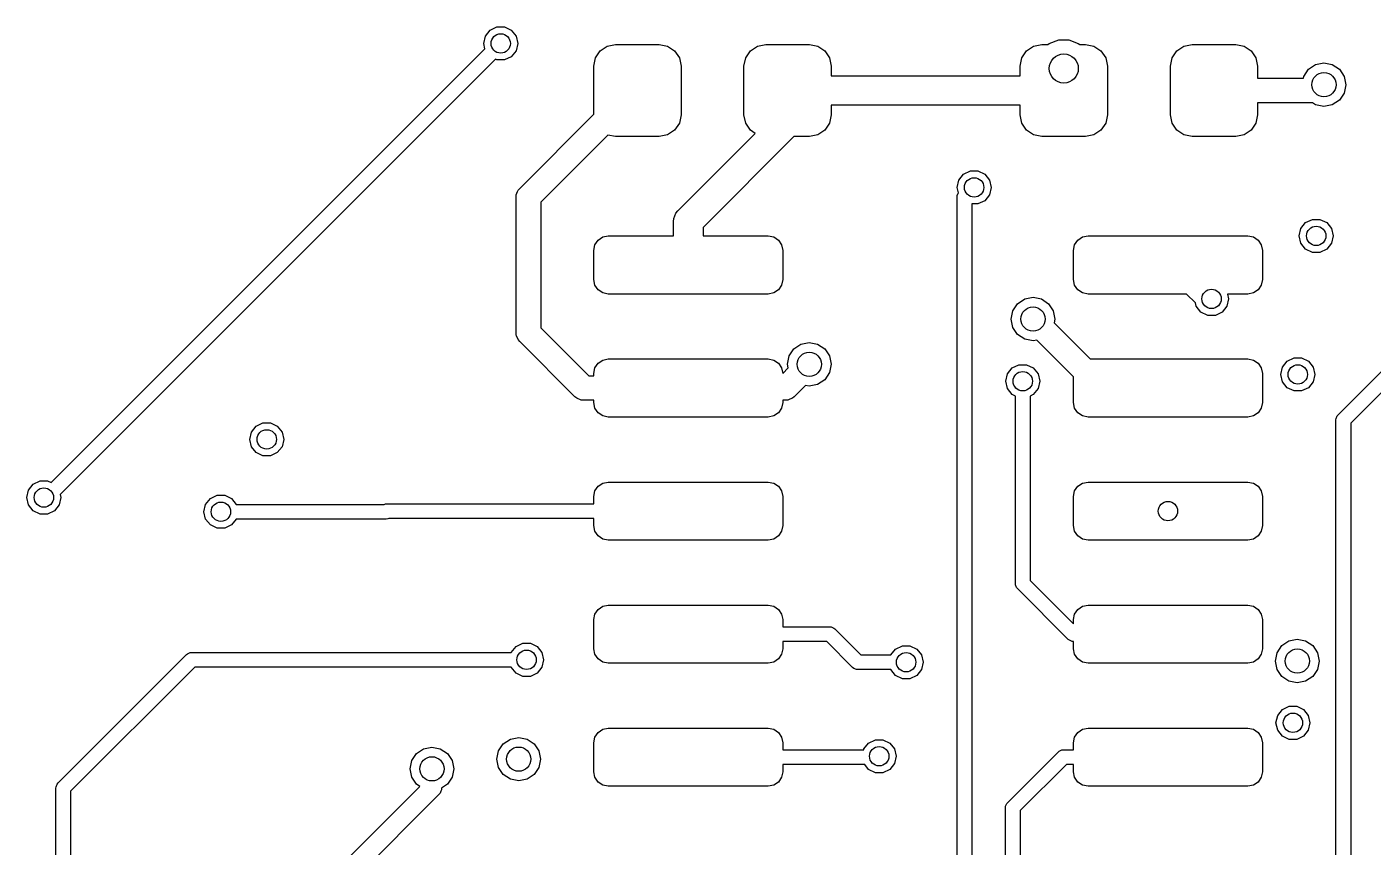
# Model space of a CAD drawing. Extents: x 0.05 to 3.89, y 0.04 to 4.21.
# Drawn here: x 0.371 to 0.918, y 1.484 to 1.817 of the extents above; entities that cross this region are included whole.
import ezdxf

# ---------------------------------------------------------------- set-up
doc = ezdxf.new("R2010")
doc.units = 0
doc.header["$MEASUREMENT"] = 0
doc.layers.add('BLACK', color=7, linetype='CONTINUOUS')

msp = doc.modelspace()

# ---------------------------------------------------------------- linework, layer by layer
at = {"layer": 'BLACK', "linetype": 'CONTINUOUS'}
for p, q in [((0.55735, 1.81345), (0.55926, 1.81584)), ((0.55926, 1.81584), (0.56203, 1.81717)), ((0.56203, 1.81717), (0.56509, 1.81717)), ((0.56509, 1.81717), (0.56785, 1.81584)), ((0.56785, 1.81584), (0.56977, 1.81345)), ((0.55667, 1.81046), (0.55735, 1.81345)), ((0.55716, 1.8083), (0.55667, 1.81046)), ((0.56977, 1.81345), (0.57045, 1.81046)), ((0.57045, 1.81046), (0.56977, 1.80747)), ((0.78586, 1.81004), (0.78642, 1.8105)), ((0.78642, 1.8105), (0.79027, 1.81191)), ((0.79027, 1.81191), (0.79437, 1.81191)), ((0.79437, 1.81191), (0.79823, 1.8105)), ((0.79823, 1.8105), (0.79878, 1.81004)), ((0.38089, 1.63203), (0.55716, 1.8083)), ((0.56785, 1.80507), (0.56509, 1.80374)), ((0.56977, 1.80747), (0.56785, 1.80507)), ((0.60205, 1.80457), (0.60397, 1.80744)), ((0.60397, 1.80744), (0.60685, 1.80937)), ((0.60685, 1.80937), (0.61024, 1.81004)), ((0.61024, 1.81004), (0.62795, 1.81004)), ((0.62795, 1.81004), (0.63134, 1.80937)), ((0.63134, 1.80937), (0.63422, 1.80744)), ((0.63422, 1.80744), (0.63614, 1.80457)), ((0.66308, 1.80457), (0.665, 1.80744)), ((0.665, 1.80744), (0.66787, 1.80937)), ((0.66787, 1.80937), (0.67126, 1.81004)), ((0.67126, 1.81004), (0.68898, 1.81004)), ((0.68898, 1.81004), (0.69237, 1.80937)), ((0.69237, 1.80937), (0.69524, 1.80744)), ((0.69524, 1.80744), (0.69716, 1.80457)), ((0.77528, 1.80457), (0.7772, 1.80744)), ((0.7772, 1.80744), (0.78007, 1.80937)), ((0.78007, 1.80937), (0.78346, 1.81004)), ((0.78346, 1.81004), (0.78586, 1.81004)), ((0.79878, 1.81004), (0.80118, 1.81004)), ((0.80118, 1.81004), (0.80457, 1.80937)), ((0.80457, 1.80937), (0.80744, 1.80744)), ((0.80744, 1.80744), (0.80937, 1.80457)), ((0.8363, 1.80457), (0.83822, 1.80744)), ((0.83822, 1.80744), (0.8411, 1.80937)), ((0.8411, 1.80937), (0.84449, 1.81004)), ((0.84449, 1.81004), (0.8622, 1.81004)), ((0.8622, 1.81004), (0.86559, 1.80937)), ((0.86559, 1.80937), (0.86847, 1.80744)), ((0.86847, 1.80744), (0.87039, 1.80457)), ((0.56139, 1.80405), (0.38456, 1.62722)), ((0.56203, 1.80374), (0.56139, 1.80405)), ((0.56509, 1.80374), (0.56203, 1.80374)), ((0.60138, 1.80118), (0.60205, 1.80457)), ((0.60138, 1.78168), (0.60138, 1.80118)), ((0.63614, 1.80457), (0.63681, 1.80118)), ((0.63681, 1.80118), (0.63681, 1.7815)), ((0.6624, 1.80118), (0.66308, 1.80457)), ((0.6624, 1.7815), (0.6624, 1.80118)), ((0.69716, 1.80457), (0.69783, 1.80118)), ((0.69783, 1.80118), (0.69783, 1.79734)), ((0.77461, 1.80118), (0.77528, 1.80457)), ((0.77461, 1.79734), (0.77461, 1.80118)), ((0.80937, 1.80457), (0.81004, 1.80118)), ((0.81004, 1.80118), (0.81004, 1.7815)), ((0.83563, 1.80118), (0.8363, 1.80457)), ((0.83563, 1.7815), (0.83563, 1.80118)), ((0.87039, 1.80457), (0.87106, 1.80118)), ((0.87106, 1.80118), (0.87106, 1.79634)), ((0.88985, 1.79709), (0.89177, 1.79996)), ((0.89177, 1.79996), (0.89464, 1.80188)), ((0.89464, 1.80188), (0.89803, 1.80256)), ((0.89803, 1.80256), (0.90142, 1.80188)), ((0.90142, 1.80188), (0.9043, 1.79996)), ((0.9043, 1.79996), (0.90622, 1.79709)), ((0.69783, 1.79734), (0.77461, 1.79734)), ((0.87106, 1.79634), (0.8897, 1.79634)), ((0.8897, 1.79634), (0.88985, 1.79709)), ((0.90622, 1.79709), (0.90689, 1.7937)), ((0.90622, 1.79031), (0.9043, 1.78744)), ((0.90689, 1.7937), (0.90622, 1.79031)), ((0.77461, 1.78534), (0.69783, 1.78534)), ((0.69783, 1.78534), (0.69783, 1.7815)), ((0.77461, 1.7815), (0.77461, 1.78534)), ((0.89341, 1.78634), (0.87106, 1.78634)), ((0.87106, 1.78634), (0.87106, 1.7815)), ((0.89464, 1.78552), (0.89341, 1.78634)), ((0.89803, 1.78484), (0.89464, 1.78552)), ((0.90142, 1.78552), (0.89803, 1.78484)), ((0.9043, 1.78744), (0.90142, 1.78552)), ((0.57127, 1.75157), (0.60138, 1.78168)), ((0.63614, 1.77811), (0.63422, 1.77523)), ((0.63681, 1.7815), (0.63614, 1.77811)), ((0.66308, 1.77811), (0.6624, 1.7815)), ((0.665, 1.77523), (0.66308, 1.77811)), ((0.69716, 1.77811), (0.69524, 1.77523)), ((0.69783, 1.7815), (0.69716, 1.77811)), ((0.77528, 1.77811), (0.77461, 1.7815)), ((0.7772, 1.77523), (0.77528, 1.77811)), ((0.80937, 1.77811), (0.80744, 1.77523)), ((0.81004, 1.7815), (0.80937, 1.77811)), ((0.8363, 1.77811), (0.83563, 1.7815)), ((0.83822, 1.77523), (0.8363, 1.77811)), ((0.87039, 1.77811), (0.86847, 1.77523)), ((0.87106, 1.7815), (0.87039, 1.77811)), ((0.6071, 1.77326), (0.5798, 1.74596)), ((0.61024, 1.77264), (0.6071, 1.77326)), ((0.62795, 1.77264), (0.61024, 1.77264)), ((0.63134, 1.77331), (0.62795, 1.77264)), ((0.63422, 1.77523), (0.63134, 1.77331)), ((0.63552, 1.74243), (0.66699, 1.7739)), ((0.6827, 1.77264), (0.64576, 1.7357)), ((0.66699, 1.7739), (0.665, 1.77523)), ((0.68898, 1.77264), (0.6827, 1.77264)), ((0.69237, 1.77331), (0.68898, 1.77264)), ((0.69524, 1.77523), (0.69237, 1.77331)), ((0.78007, 1.77331), (0.7772, 1.77523)), ((0.78346, 1.77264), (0.78007, 1.77331)), ((0.80118, 1.77264), (0.78346, 1.77264)), ((0.80457, 1.77331), (0.80118, 1.77264)), ((0.80744, 1.77523), (0.80457, 1.77331)), ((0.8411, 1.77331), (0.83822, 1.77523)), ((0.84449, 1.77264), (0.8411, 1.77331)), ((0.8622, 1.77264), (0.84449, 1.77264)), ((0.86559, 1.77331), (0.8622, 1.77264)), ((0.86847, 1.77523), (0.86559, 1.77331)), ((0.7497, 1.75496), (0.75161, 1.75736)), ((0.75161, 1.75736), (0.75437, 1.75869)), ((0.75437, 1.75869), (0.75744, 1.75869)), ((0.75744, 1.75869), (0.7602, 1.75736)), ((0.7602, 1.75736), (0.76211, 1.75496)), ((0.5699, 1.74902), (0.57044, 1.7503)), ((0.57044, 1.7503), (0.57065, 1.75081)), ((0.57065, 1.75081), (0.57127, 1.75157)), ((0.57065, 1.75081), (0.57065, 1.75081)), ((0.74902, 1.75197), (0.7497, 1.75496)), ((0.74952, 1.74976), (0.74902, 1.75197)), ((0.76211, 1.75496), (0.7628, 1.75197)), ((0.7628, 1.75197), (0.76211, 1.74898)), ((0.5698, 1.74803), (0.5699, 1.74901)), ((0.5698, 1.69291), (0.5698, 1.74803)), ((0.5699, 1.74901), (0.5699, 1.74902)), ((0.5798, 1.74596), (0.5798, 1.69498)), ((0.74897, 1.74803), (0.74903, 1.74862)), ((0.74897, 1.47762), (0.74897, 1.74803)), ((0.74903, 1.74862), (0.74947, 1.7497)), ((0.74947, 1.7497), (0.74952, 1.74976)), ((0.75744, 1.74525), (0.75497, 1.74525)), ((0.75497, 1.74525), (0.75497, 1.47638)), ((0.7602, 1.74658), (0.75744, 1.74525)), ((0.76211, 1.74898), (0.7602, 1.74658)), ((0.63376, 1.73819), (0.63388, 1.73936)), ((0.63388, 1.73936), (0.63477, 1.74152)), ((0.63477, 1.74152), (0.63552, 1.74243)), ((0.63376, 1.73228), (0.63376, 1.73819)), ((0.64576, 1.7357), (0.64576, 1.73228)), ((0.88799, 1.73228), (0.88867, 1.73527)), ((0.88867, 1.73527), (0.89059, 1.73767)), ((0.89059, 1.73767), (0.89335, 1.739)), ((0.89335, 1.739), (0.89641, 1.739)), ((0.89641, 1.739), (0.89918, 1.73767)), ((0.89918, 1.73767), (0.90109, 1.73527)), ((0.90109, 1.73527), (0.90177, 1.73228)), ((0.60138, 1.72638), (0.60183, 1.72864)), ((0.60183, 1.72864), (0.60311, 1.73055)), ((0.60311, 1.73055), (0.60502, 1.73183)), ((0.60502, 1.73183), (0.60728, 1.73228)), ((0.60728, 1.73228), (0.63376, 1.73228)), ((0.64576, 1.73228), (0.67224, 1.73228)), ((0.67224, 1.73228), (0.6745, 1.73183)), ((0.6745, 1.73183), (0.67642, 1.73055)), ((0.67642, 1.73055), (0.6777, 1.72864)), ((0.6777, 1.72864), (0.67815, 1.72638)), ((0.79626, 1.72638), (0.79671, 1.72864)), ((0.79671, 1.72864), (0.79799, 1.73055)), ((0.79799, 1.73055), (0.79991, 1.73183)), ((0.79991, 1.73183), (0.80217, 1.73228)), ((0.80217, 1.73228), (0.86713, 1.73228)), ((0.86713, 1.73228), (0.86939, 1.73183)), ((0.86939, 1.73183), (0.8713, 1.73055)), ((0.8713, 1.73055), (0.87258, 1.72864)), ((0.87258, 1.72864), (0.87303, 1.72638)), ((0.88867, 1.72929), (0.88799, 1.73228)), ((0.89059, 1.7269), (0.88867, 1.72929)), ((0.90109, 1.72929), (0.89918, 1.7269)), ((0.90177, 1.73228), (0.90109, 1.72929)), ((0.60138, 1.71457), (0.60138, 1.72638)), ((0.67815, 1.72638), (0.67815, 1.71457)), ((0.79626, 1.71457), (0.79626, 1.72638)), ((0.87303, 1.72638), (0.87303, 1.71457)), ((0.89335, 1.72557), (0.89059, 1.7269)), ((0.89641, 1.72557), (0.89335, 1.72557)), ((0.89918, 1.7269), (0.89641, 1.72557)), ((0.60183, 1.71231), (0.60138, 1.71457)), ((0.60311, 1.71039), (0.60183, 1.71231)), ((0.6777, 1.71231), (0.67642, 1.71039)), ((0.67815, 1.71457), (0.6777, 1.71231)), ((0.79671, 1.71231), (0.79626, 1.71457)), ((0.79799, 1.71039), (0.79671, 1.71231)), ((0.87258, 1.71231), (0.8713, 1.71039)), ((0.87303, 1.71457), (0.87258, 1.71231)), ((0.60502, 1.70911), (0.60311, 1.71039)), ((0.60728, 1.70866), (0.60502, 1.70911)), ((0.67224, 1.70866), (0.60728, 1.70866)), ((0.6745, 1.70911), (0.67224, 1.70866)), ((0.67642, 1.71039), (0.6745, 1.70911)), ((0.77356, 1.70474), (0.77644, 1.70666)), ((0.77644, 1.70666), (0.77983, 1.70733)), ((0.77983, 1.70733), (0.78322, 1.70666)), ((0.78322, 1.70666), (0.78609, 1.70474)), ((0.79991, 1.70911), (0.79799, 1.71039)), ((0.80217, 1.70866), (0.79991, 1.70911)), ((0.84221, 1.70866), (0.80217, 1.70866)), ((0.84585, 1.70502), (0.84221, 1.70866)), ((0.85925, 1.70669), (0.85857, 1.7037)), ((0.86713, 1.70866), (0.8588, 1.70866)), ((0.8588, 1.70866), (0.85925, 1.70669)), ((0.86939, 1.70911), (0.86713, 1.70866)), ((0.8713, 1.71039), (0.86939, 1.70911)), ((0.77097, 1.69848), (0.77164, 1.70187)), ((0.77164, 1.70187), (0.77356, 1.70474)), ((0.78609, 1.70474), (0.78801, 1.70187)), ((0.78801, 1.70187), (0.78868, 1.69848)), ((0.84615, 1.7037), (0.84585, 1.70502)), ((0.84807, 1.70131), (0.84615, 1.7037)), ((0.85083, 1.69998), (0.84807, 1.70131)), ((0.85666, 1.70131), (0.8539, 1.69998)), ((0.85857, 1.7037), (0.85666, 1.70131)), ((0.77164, 1.69509), (0.77097, 1.69848)), ((0.78868, 1.69848), (0.78839, 1.69699)), ((0.78839, 1.69699), (0.80309, 1.68228)), ((0.8539, 1.69998), (0.85083, 1.69998)), ((0.5699, 1.69194), (0.5698, 1.69291)), ((0.57002, 1.69165), (0.5699, 1.69194)), ((0.5699, 1.69194), (0.5699, 1.69194)), ((0.57065, 1.69014), (0.57002, 1.69165)), ((0.57127, 1.68938), (0.57065, 1.69014)), ((0.57065, 1.69014), (0.57065, 1.69014)), ((0.5798, 1.69498), (0.59932, 1.67547)), ((0.77356, 1.69221), (0.77164, 1.69509)), ((0.77644, 1.69029), (0.77356, 1.69221)), ((0.77983, 1.68962), (0.77644, 1.69029)), ((0.59371, 1.66694), (0.57127, 1.68938)), ((0.68073, 1.68349), (0.68265, 1.68637)), ((0.68265, 1.68637), (0.68552, 1.68829)), ((0.68552, 1.68829), (0.68891, 1.68896)), ((0.68891, 1.68896), (0.6923, 1.68829)), ((0.6923, 1.68829), (0.69518, 1.68637)), ((0.69518, 1.68637), (0.6971, 1.68349)), ((0.78132, 1.68991), (0.77983, 1.68962)), ((0.79626, 1.67497), (0.78132, 1.68991)), ((0.60183, 1.67864), (0.60311, 1.68055)), ((0.60311, 1.68055), (0.60502, 1.68183)), ((0.60502, 1.68183), (0.60728, 1.68228)), ((0.60728, 1.68228), (0.67224, 1.68228)), ((0.67224, 1.68228), (0.6745, 1.68183)), ((0.6745, 1.68183), (0.67642, 1.68055)), ((0.67642, 1.68055), (0.6777, 1.67864)), ((0.68006, 1.6801), (0.68073, 1.68349)), ((0.68035, 1.67861), (0.68006, 1.6801)), ((0.6971, 1.68349), (0.69777, 1.6801)), ((0.69777, 1.6801), (0.6971, 1.67671)), ((0.77136, 1.67861), (0.77412, 1.67995)), ((0.77412, 1.67995), (0.77719, 1.67995)), ((0.77719, 1.67995), (0.77995, 1.67861)), ((0.80309, 1.68228), (0.86713, 1.68228)), ((0.86713, 1.68228), (0.86939, 1.68183)), ((0.86939, 1.68183), (0.8713, 1.68055)), ((0.8713, 1.68055), (0.87258, 1.67864)), ((0.88119, 1.67897), (0.88311, 1.68137)), ((0.88311, 1.68137), (0.88587, 1.6827)), ((0.88587, 1.6827), (0.88893, 1.6827)), ((0.88893, 1.6827), (0.8917, 1.68137)), ((0.8917, 1.68137), (0.89361, 1.67897)), ((0.90378, 1.6596), (0.92392, 1.67973)), ((0.59932, 1.67547), (0.60138, 1.67547)), ((0.60138, 1.67638), (0.60183, 1.67864)), ((0.60138, 1.67547), (0.60138, 1.67638)), ((0.6777, 1.67864), (0.67814, 1.6764)), ((0.67814, 1.6764), (0.68035, 1.67861)), ((0.69518, 1.67384), (0.6923, 1.67192)), ((0.6971, 1.67671), (0.69518, 1.67384)), ((0.76876, 1.67323), (0.76945, 1.67622)), ((0.76945, 1.67622), (0.77136, 1.67861)), ((0.77995, 1.67861), (0.78186, 1.67622)), ((0.78186, 1.67622), (0.78254, 1.67323)), ((0.79626, 1.66457), (0.79626, 1.67497)), ((0.87258, 1.67864), (0.87303, 1.67638)), ((0.87303, 1.67638), (0.87303, 1.66457)), ((0.88051, 1.67598), (0.88119, 1.67897)), ((0.88119, 1.67299), (0.88051, 1.67598)), ((0.89361, 1.67897), (0.89429, 1.67598)), ((0.89429, 1.67598), (0.89361, 1.67299)), ((0.92815, 1.67548), (0.90891, 1.65624)), ((0.68742, 1.67154), (0.68282, 1.66694)), ((0.68891, 1.67124), (0.68742, 1.67154)), ((0.6923, 1.67192), (0.68891, 1.67124)), ((0.76945, 1.67024), (0.76876, 1.67323)), ((0.77136, 1.66784), (0.76945, 1.67024)), ((0.78186, 1.67024), (0.77995, 1.66784)), ((0.78254, 1.67323), (0.78186, 1.67024)), ((0.88311, 1.6706), (0.88119, 1.67299)), ((0.88587, 1.66927), (0.88311, 1.6706)), ((0.88893, 1.66927), (0.88587, 1.66927)), ((0.8917, 1.6706), (0.88893, 1.66927)), ((0.89361, 1.67299), (0.8917, 1.6706)), ((0.59447, 1.66632), (0.59371, 1.66694)), ((0.59627, 1.66557), (0.59447, 1.66632)), ((0.59724, 1.66547), (0.59627, 1.66557)), ((0.59627, 1.66557), (0.59627, 1.66557)), ((0.60138, 1.66547), (0.59724, 1.66547)), ((0.60138, 1.66457), (0.60138, 1.66547)), ((0.60183, 1.66231), (0.60138, 1.66457)), ((0.67815, 1.66457), (0.6777, 1.66231)), ((0.67928, 1.66547), (0.67815, 1.66547)), ((0.67815, 1.66547), (0.67815, 1.66457)), ((0.68026, 1.66557), (0.67928, 1.66547)), ((0.68101, 1.66588), (0.68026, 1.66557)), ((0.68026, 1.66557), (0.68026, 1.66557)), ((0.68206, 1.66632), (0.68101, 1.66588)), ((0.68282, 1.66694), (0.68206, 1.66632)), ((0.68206, 1.66632), (0.68206, 1.66632)), ((0.77265, 1.66722), (0.77136, 1.66784)), ((0.77265, 1.59108), (0.77265, 1.66722)), ((0.77995, 1.66784), (0.77865, 1.66722)), ((0.77865, 1.66722), (0.77865, 1.59232)), ((0.79671, 1.66231), (0.79626, 1.66457)), ((0.87303, 1.66457), (0.87258, 1.66231)), ((0.60311, 1.66039), (0.60183, 1.66231)), ((0.60502, 1.65911), (0.60311, 1.66039)), ((0.60728, 1.65866), (0.60502, 1.65911)), ((0.67224, 1.65866), (0.60728, 1.65866)), ((0.6745, 1.65911), (0.67224, 1.65866)), ((0.67642, 1.66039), (0.6745, 1.65911)), ((0.6777, 1.66231), (0.67642, 1.66039)), ((0.79799, 1.66039), (0.79671, 1.66231)), ((0.79991, 1.65911), (0.79799, 1.66039)), ((0.80217, 1.65866), (0.79991, 1.65911)), ((0.86713, 1.65866), (0.80217, 1.65866)), ((0.86939, 1.65911), (0.86713, 1.65866)), ((0.8713, 1.66039), (0.86939, 1.65911)), ((0.87258, 1.66231), (0.8713, 1.66039)), ((0.90291, 1.65748), (0.90296, 1.65807)), ((0.90291, 1.4729), (0.90291, 1.65748)), ((0.90296, 1.65807), (0.90341, 1.65915)), ((0.90341, 1.65915), (0.90378, 1.6596)), ((0.46161, 1.64961), (0.4623, 1.6526)), ((0.4623, 1.6526), (0.46421, 1.65499)), ((0.46421, 1.65499), (0.46697, 1.65632)), ((0.46697, 1.65632), (0.47004, 1.65632)), ((0.47004, 1.65632), (0.4728, 1.65499)), ((0.4728, 1.65499), (0.47471, 1.6526)), ((0.47471, 1.6526), (0.47539, 1.64961)), ((0.90891, 1.65624), (0.90891, 1.47165)), ((0.4623, 1.64662), (0.46161, 1.64961)), ((0.46421, 1.64422), (0.4623, 1.64662)), ((0.47471, 1.64662), (0.4728, 1.64422)), ((0.47539, 1.64961), (0.47471, 1.64662)), ((0.46697, 1.64289), (0.46421, 1.64422)), ((0.47004, 1.64289), (0.46697, 1.64289)), ((0.4728, 1.64422), (0.47004, 1.64289)), ((0.37175, 1.62897), (0.37366, 1.63137)), ((0.37366, 1.63137), (0.37642, 1.6327)), ((0.37642, 1.6327), (0.37949, 1.6327)), ((0.37949, 1.6327), (0.38089, 1.63203)), ((0.60183, 1.62864), (0.60311, 1.63055)), ((0.60311, 1.63055), (0.60502, 1.63183)), ((0.60502, 1.63183), (0.60728, 1.63228)), ((0.60728, 1.63228), (0.67224, 1.63228)), ((0.67224, 1.63228), (0.6745, 1.63183)), ((0.6745, 1.63183), (0.67642, 1.63055)), ((0.67642, 1.63055), (0.6777, 1.62864)), ((0.79671, 1.62864), (0.79799, 1.63055)), ((0.79799, 1.63055), (0.79991, 1.63183)), ((0.79991, 1.63183), (0.80217, 1.63228)), ((0.80217, 1.63228), (0.86713, 1.63228)), ((0.86713, 1.63228), (0.86939, 1.63183)), ((0.86939, 1.63183), (0.8713, 1.63055)), ((0.8713, 1.63055), (0.87258, 1.62864)), ((0.37106, 1.62598), (0.37175, 1.62897)), ((0.37175, 1.62299), (0.37106, 1.62598)), ((0.38484, 1.62598), (0.38416, 1.62299)), ((0.38456, 1.62722), (0.38484, 1.62598)), ((0.44367, 1.6232), (0.44559, 1.6256)), ((0.44559, 1.6256), (0.44835, 1.62693)), ((0.44835, 1.62693), (0.45142, 1.62693)), ((0.45142, 1.62693), (0.45418, 1.6256)), ((0.45418, 1.6256), (0.45608, 1.62321)), ((0.60138, 1.62638), (0.60183, 1.62864)), ((0.60138, 1.62347), (0.60138, 1.62638)), ((0.6777, 1.62864), (0.67815, 1.62638)), ((0.67815, 1.62638), (0.67815, 1.61457)), ((0.79626, 1.62638), (0.79671, 1.62864)), ((0.79626, 1.61457), (0.79626, 1.62638)), ((0.87258, 1.62864), (0.87303, 1.62638)), ((0.87303, 1.62638), (0.87303, 1.61457)), ((0.37366, 1.6206), (0.37175, 1.62299)), ((0.37642, 1.61927), (0.37366, 1.6206)), ((0.37949, 1.61927), (0.37642, 1.61927)), ((0.38225, 1.6206), (0.37949, 1.61927)), ((0.38416, 1.62299), (0.38225, 1.6206)), ((0.44299, 1.62021), (0.44367, 1.6232)), ((0.44367, 1.61723), (0.44299, 1.62021)), ((0.45608, 1.62321), (0.51625, 1.62321)), ((0.51625, 1.62321), (0.51674, 1.62341)), ((0.51674, 1.62341), (0.51732, 1.62347)), ((0.51732, 1.62347), (0.60138, 1.62347)), ((0.44559, 1.61483), (0.44367, 1.61723)), ((0.44835, 1.6135), (0.44559, 1.61483)), ((0.45142, 1.6135), (0.44835, 1.6135)), ((0.45418, 1.61483), (0.45142, 1.6135)), ((0.45608, 1.61721), (0.45418, 1.61483)), ((0.51707, 1.61721), (0.45608, 1.61721)), ((0.51765, 1.61727), (0.51707, 1.61721)), ((0.51813, 1.61747), (0.51765, 1.61727)), ((0.60138, 1.61747), (0.51813, 1.61747)), ((0.60138, 1.61457), (0.60138, 1.61747)), ((0.60183, 1.61231), (0.60138, 1.61457)), ((0.67815, 1.61457), (0.6777, 1.61231)), ((0.79671, 1.61231), (0.79626, 1.61457)), ((0.87303, 1.61457), (0.87258, 1.61231)), ((0.60311, 1.61039), (0.60183, 1.61231)), ((0.60502, 1.60911), (0.60311, 1.61039)), ((0.60728, 1.60866), (0.60502, 1.60911)), ((0.67224, 1.60866), (0.60728, 1.60866)), ((0.6745, 1.60911), (0.67224, 1.60866)), ((0.67642, 1.61039), (0.6745, 1.60911)), ((0.6777, 1.61231), (0.67642, 1.61039)), ((0.79799, 1.61039), (0.79671, 1.61231)), ((0.79991, 1.60911), (0.79799, 1.61039)), ((0.80217, 1.60866), (0.79991, 1.60911)), ((0.86713, 1.60866), (0.80217, 1.60866)), ((0.86939, 1.60911), (0.86713, 1.60866)), ((0.8713, 1.61039), (0.86939, 1.60911)), ((0.87258, 1.61231), (0.8713, 1.61039)), ((0.77865, 1.59232), (0.79626, 1.57472)), ((0.77271, 1.59049), (0.77265, 1.59108)), ((0.77316, 1.58941), (0.77271, 1.59049)), ((0.77353, 1.58896), (0.77316, 1.58941)), ((0.79414, 1.56835), (0.77353, 1.58896)), ((0.60311, 1.58055), (0.60502, 1.58183)), ((0.60502, 1.58183), (0.60728, 1.58228)), ((0.60728, 1.58228), (0.67224, 1.58228)), ((0.67224, 1.58228), (0.6745, 1.58183)), ((0.6745, 1.58183), (0.67642, 1.58055)), ((0.79799, 1.58055), (0.79991, 1.58183)), ((0.79991, 1.58183), (0.80217, 1.58228)), ((0.80217, 1.58228), (0.86713, 1.58228)), ((0.86713, 1.58228), (0.86939, 1.58183)), ((0.86939, 1.58183), (0.8713, 1.58055)), ((0.60138, 1.57638), (0.60183, 1.57864)), ((0.60138, 1.56457), (0.60138, 1.57638)), ((0.60183, 1.57864), (0.60311, 1.58055)), ((0.67642, 1.58055), (0.6777, 1.57864)), ((0.6777, 1.57864), (0.67815, 1.57638)), ((0.67815, 1.57638), (0.67815, 1.57347)), ((0.79626, 1.57638), (0.79671, 1.57864)), ((0.79626, 1.57472), (0.79626, 1.57638)), ((0.79671, 1.57864), (0.79799, 1.58055)), ((0.8713, 1.58055), (0.87258, 1.57864)), ((0.87258, 1.57864), (0.87303, 1.57638)), ((0.87303, 1.57638), (0.87303, 1.56457)), ((0.67815, 1.57347), (0.69724, 1.57347)), ((0.69724, 1.57347), (0.69783, 1.57341)), ((0.69783, 1.57341), (0.69891, 1.57297)), ((0.69891, 1.57297), (0.69937, 1.57259)), ((0.69937, 1.57259), (0.7099, 1.56206)), ((0.56787, 1.56304), (0.56978, 1.56543)), ((0.56978, 1.56543), (0.57254, 1.56676)), ((0.57254, 1.56676), (0.5756, 1.56676)), ((0.5756, 1.56676), (0.57837, 1.56543)), ((0.57837, 1.56543), (0.58028, 1.56303)), ((0.60183, 1.56231), (0.60138, 1.56457)), ((0.67815, 1.56457), (0.6777, 1.56231)), ((0.696, 1.56747), (0.67815, 1.56747)), ((0.67815, 1.56747), (0.67815, 1.56457)), ((0.70654, 1.55693), (0.696, 1.56747)), ((0.72208, 1.56206), (0.72399, 1.56444)), ((0.72399, 1.56444), (0.72675, 1.56577)), ((0.72675, 1.56577), (0.72982, 1.56577)), ((0.72982, 1.56577), (0.73258, 1.56444)), ((0.73258, 1.56444), (0.73449, 1.56204)), ((0.79459, 1.56798), (0.79414, 1.56835)), ((0.79567, 1.56753), (0.79459, 1.56798)), ((0.79626, 1.56747), (0.79567, 1.56753)), ((0.79626, 1.56457), (0.79626, 1.56747)), ((0.79671, 1.56231), (0.79626, 1.56457)), ((0.87303, 1.56457), (0.87258, 1.56231)), ((0.87901, 1.56292), (0.88093, 1.5658)), ((0.88093, 1.5658), (0.88381, 1.56772)), ((0.88381, 1.56772), (0.8872, 1.56839)), ((0.8872, 1.56839), (0.89059, 1.56772)), ((0.89059, 1.56772), (0.89346, 1.5658)), ((0.89346, 1.5658), (0.89538, 1.56292)), ((0.38371, 1.51), (0.43587, 1.56216)), ((0.43587, 1.56216), (0.43633, 1.56253)), ((0.43633, 1.56253), (0.43741, 1.56298)), ((0.43741, 1.56298), (0.43799, 1.56304)), ((0.43799, 1.56304), (0.56787, 1.56304)), ((0.58028, 1.56303), (0.58096, 1.56004)), ((0.58096, 1.56004), (0.58028, 1.55705)), ((0.60311, 1.56039), (0.60183, 1.56231)), ((0.60502, 1.55911), (0.60311, 1.56039)), ((0.60728, 1.55866), (0.60502, 1.55911)), ((0.6745, 1.55911), (0.67224, 1.55866)), ((0.67642, 1.56039), (0.6745, 1.55911)), ((0.6777, 1.56231), (0.67642, 1.56039)), ((0.7099, 1.56206), (0.72208, 1.56206)), ((0.73449, 1.56204), (0.73517, 1.55906)), ((0.73517, 1.55906), (0.73449, 1.55607)), ((0.79799, 1.56039), (0.79671, 1.56231)), ((0.79991, 1.55911), (0.79799, 1.56039)), ((0.80217, 1.55866), (0.79991, 1.55911)), ((0.86939, 1.55911), (0.86713, 1.55866)), ((0.8713, 1.56039), (0.86939, 1.55911)), ((0.87258, 1.56231), (0.8713, 1.56039)), ((0.87834, 1.55953), (0.87901, 1.56292)), ((0.87901, 1.55614), (0.87834, 1.55953)), ((0.89538, 1.56292), (0.89606, 1.55953)), ((0.89606, 1.55953), (0.89538, 1.55614)), ((0.43923, 1.55704), (0.38883, 1.50663)), ((0.56787, 1.55704), (0.43923, 1.55704)), ((0.56978, 1.55465), (0.56787, 1.55704)), ((0.57254, 1.55332), (0.56978, 1.55465)), ((0.5756, 1.55332), (0.57254, 1.55332)), ((0.57837, 1.55465), (0.5756, 1.55332)), ((0.58028, 1.55705), (0.57837, 1.55465)), ((0.67224, 1.55866), (0.60728, 1.55866)), ((0.70699, 1.55656), (0.70654, 1.55693)), ((0.70808, 1.55611), (0.70699, 1.55656)), ((0.70866, 1.55606), (0.70808, 1.55611)), ((0.72208, 1.55606), (0.70866, 1.55606)), ((0.72399, 1.55367), (0.72208, 1.55606)), ((0.72675, 1.55234), (0.72399, 1.55367)), ((0.73258, 1.55367), (0.72982, 1.55234)), ((0.73449, 1.55607), (0.73258, 1.55367)), ((0.86713, 1.55866), (0.80217, 1.55866)), ((0.88093, 1.55327), (0.87901, 1.55614)), ((0.88381, 1.55135), (0.88093, 1.55327)), ((0.89346, 1.55327), (0.89059, 1.55135)), ((0.89538, 1.55614), (0.89346, 1.55327)), ((0.72982, 1.55234), (0.72675, 1.55234)), ((0.8872, 1.55067), (0.88381, 1.55135)), ((0.89059, 1.55135), (0.8872, 1.55067)), ((0.87854, 1.53445), (0.87923, 1.53744)), ((0.87923, 1.53744), (0.88114, 1.53984)), ((0.88114, 1.53984), (0.8839, 1.54117)), ((0.8839, 1.54117), (0.88697, 1.54117)), ((0.88697, 1.54117), (0.88973, 1.53984)), ((0.88973, 1.53984), (0.89164, 1.53744)), ((0.89164, 1.53744), (0.89232, 1.53445)), ((0.60311, 1.53055), (0.60502, 1.53183)), ((0.60502, 1.53183), (0.60728, 1.53228)), ((0.60728, 1.53228), (0.67224, 1.53228)), ((0.67224, 1.53228), (0.6745, 1.53183)), ((0.6745, 1.53183), (0.67642, 1.53055)), ((0.79799, 1.53055), (0.79991, 1.53183)), ((0.79991, 1.53183), (0.80217, 1.53228)), ((0.80217, 1.53228), (0.86713, 1.53228)), ((0.86713, 1.53228), (0.86939, 1.53183)), ((0.86939, 1.53183), (0.8713, 1.53055)), ((0.87923, 1.53146), (0.87854, 1.53445)), ((0.88114, 1.52906), (0.87923, 1.53146)), ((0.89164, 1.53146), (0.88973, 1.52906)), ((0.89232, 1.53445), (0.89164, 1.53146)), ((0.56268, 1.52307), (0.5646, 1.52595)), ((0.5646, 1.52595), (0.56748, 1.52787)), ((0.56748, 1.52787), (0.57087, 1.52854)), ((0.57087, 1.52854), (0.57426, 1.52787)), ((0.57426, 1.52787), (0.57713, 1.52595)), ((0.57713, 1.52595), (0.57905, 1.52307)), ((0.60138, 1.52638), (0.60183, 1.52864)), ((0.60138, 1.51457), (0.60138, 1.52638)), ((0.60183, 1.52864), (0.60311, 1.53055)), ((0.67642, 1.53055), (0.6777, 1.52864)), ((0.6777, 1.52864), (0.67815, 1.52638)), ((0.67815, 1.52638), (0.67815, 1.52347)), ((0.71112, 1.52386), (0.71303, 1.52625)), ((0.71303, 1.52625), (0.71579, 1.52758)), ((0.71579, 1.52758), (0.71886, 1.52758)), ((0.71886, 1.52758), (0.72162, 1.52625)), ((0.72162, 1.52625), (0.72353, 1.52386)), ((0.79626, 1.52638), (0.79671, 1.52864)), ((0.79626, 1.52347), (0.79626, 1.52638)), ((0.79671, 1.52864), (0.79799, 1.53055)), ((0.8713, 1.53055), (0.87258, 1.52864)), ((0.87258, 1.52864), (0.87303, 1.52638)), ((0.87303, 1.52638), (0.87303, 1.51457)), ((0.8839, 1.52773), (0.88114, 1.52906)), ((0.88697, 1.52773), (0.8839, 1.52773)), ((0.88973, 1.52906), (0.88697, 1.52773)), ((0.52744, 1.51914), (0.52936, 1.52201)), ((0.52936, 1.52201), (0.53223, 1.52393)), ((0.53223, 1.52393), (0.53562, 1.52461)), ((0.53562, 1.52461), (0.53901, 1.52393)), ((0.53901, 1.52393), (0.54189, 1.52201)), ((0.54189, 1.52201), (0.54381, 1.51914)), ((0.56201, 1.51969), (0.56268, 1.52307)), ((0.57905, 1.52307), (0.57972, 1.51969)), ((0.67815, 1.52347), (0.71103, 1.52347)), ((0.71103, 1.52347), (0.71112, 1.52386)), ((0.72353, 1.52386), (0.72421, 1.52087)), ((0.72421, 1.52087), (0.72353, 1.51788)), ((0.76953, 1.50212), (0.79, 1.52259)), ((0.79, 1.52259), (0.79046, 1.52297)), ((0.79046, 1.52297), (0.79078, 1.5231)), ((0.79078, 1.5231), (0.79154, 1.52341)), ((0.79154, 1.52341), (0.79213, 1.52347)), ((0.79213, 1.52347), (0.79626, 1.52347)), ((0.52676, 1.51575), (0.52744, 1.51914)), ((0.52744, 1.51236), (0.52676, 1.51575)), ((0.54381, 1.51914), (0.54448, 1.51575)), ((0.54448, 1.51575), (0.54381, 1.51236)), ((0.56268, 1.5163), (0.56201, 1.51969)), ((0.5646, 1.51342), (0.56268, 1.5163)), ((0.57905, 1.5163), (0.57713, 1.51342)), ((0.57972, 1.51969), (0.57905, 1.5163)), ((0.71144, 1.51747), (0.67815, 1.51747)), ((0.67815, 1.51747), (0.67815, 1.51457)), ((0.71303, 1.51548), (0.71144, 1.51747)), ((0.71579, 1.51415), (0.71303, 1.51548)), ((0.72162, 1.51548), (0.71886, 1.51415)), ((0.72353, 1.51788), (0.72162, 1.51548)), ((0.79337, 1.51747), (0.77465, 1.49876)), ((0.79626, 1.51747), (0.79337, 1.51747)), ((0.79626, 1.51457), (0.79626, 1.51747)), ((0.38288, 1.50846), (0.38333, 1.50954)), ((0.38333, 1.50954), (0.38371, 1.51)), ((0.52936, 1.50948), (0.52744, 1.51236)), ((0.54381, 1.51236), (0.54189, 1.50948)), ((0.56748, 1.5115), (0.5646, 1.51342)), ((0.57087, 1.51083), (0.56748, 1.5115)), ((0.57426, 1.5115), (0.57087, 1.51083)), ((0.57713, 1.51342), (0.57426, 1.5115)), ((0.60183, 1.51231), (0.60138, 1.51457)), ((0.60311, 1.51039), (0.60183, 1.51231)), ((0.60502, 1.50911), (0.60311, 1.51039)), ((0.67642, 1.51039), (0.6745, 1.50911)), ((0.6777, 1.51231), (0.67642, 1.51039)), ((0.67815, 1.51457), (0.6777, 1.51231)), ((0.71886, 1.51415), (0.71579, 1.51415)), ((0.79671, 1.51231), (0.79626, 1.51457)), ((0.79799, 1.51039), (0.79671, 1.51231)), ((0.79991, 1.50911), (0.79799, 1.51039)), ((0.8713, 1.51039), (0.86939, 1.50911)), ((0.87258, 1.51231), (0.8713, 1.51039)), ((0.87303, 1.51457), (0.87258, 1.51231)), ((0.38283, 1.50787), (0.38288, 1.50846)), ((0.38283, 1.34646), (0.38283, 1.50787)), ((0.38883, 1.50663), (0.38883, 1.3477)), ((0.4106, 1.38861), (0.53063, 1.50864)), ((0.53841, 1.50528), (0.41732, 1.3842)), ((0.53063, 1.50864), (0.52936, 1.50948)), ((0.5389, 1.50588), (0.53841, 1.50528)), ((0.53923, 1.50668), (0.5389, 1.50588)), ((0.53948, 1.50729), (0.53923, 1.50668)), ((0.53954, 1.50792), (0.53948, 1.50729)), ((0.54189, 1.50948), (0.53954, 1.50792)), ((0.60728, 1.50866), (0.60502, 1.50911)), ((0.67224, 1.50866), (0.60728, 1.50866)), ((0.6745, 1.50911), (0.67224, 1.50866)), ((0.80217, 1.50866), (0.79991, 1.50911)), ((0.86713, 1.50866), (0.80217, 1.50866)), ((0.86939, 1.50911), (0.86713, 1.50866)), ((0.76865, 1.5), (0.76871, 1.50059)), ((0.76865, 1.47242), (0.76865, 1.5)), ((0.76871, 1.50059), (0.76916, 1.50167)), ((0.76916, 1.50167), (0.76953, 1.50212)), ((0.77465, 1.49876), (0.77465, 1.47117))]:
    msp.add_line(p, q, dxfattribs=at)
at = {"layer": 'BLACK'}
for centre, radius in [((0.56356, 1.81046), 0.00394), ((0.79232, 1.80028), 0.00591), ((0.89803, 1.7937), 0.00492), ((0.75591, 1.75197), 0.00394), ((0.89488, 1.73228), 0.00394), ((0.85236, 1.70669), 0.00394), ((0.77983, 1.69848), 0.00492), ((0.68891, 1.6801), 0.00492), ((0.8874, 1.67598), 0.00394), ((0.77565, 1.67323), 0.00394), ((0.4685, 1.64961), 0.00394), ((0.37795, 1.62598), 0.00394), ((0.83465, 1.62047), 0.00394), ((0.44988, 1.62021), 0.00394), ((0.8872, 1.55953), 0.00492), ((0.57407, 1.56004), 0.00394), ((0.72828, 1.55906), 0.00394), ((0.88543, 1.53445), 0.00394), ((0.53562, 1.51575), 0.00492), ((0.57087, 1.51969), 0.00492), ((0.71732, 1.52087), 0.00394)]:
    msp.add_circle(centre, radius, dxfattribs=at)

doc.saveas('drawing.dxf')
